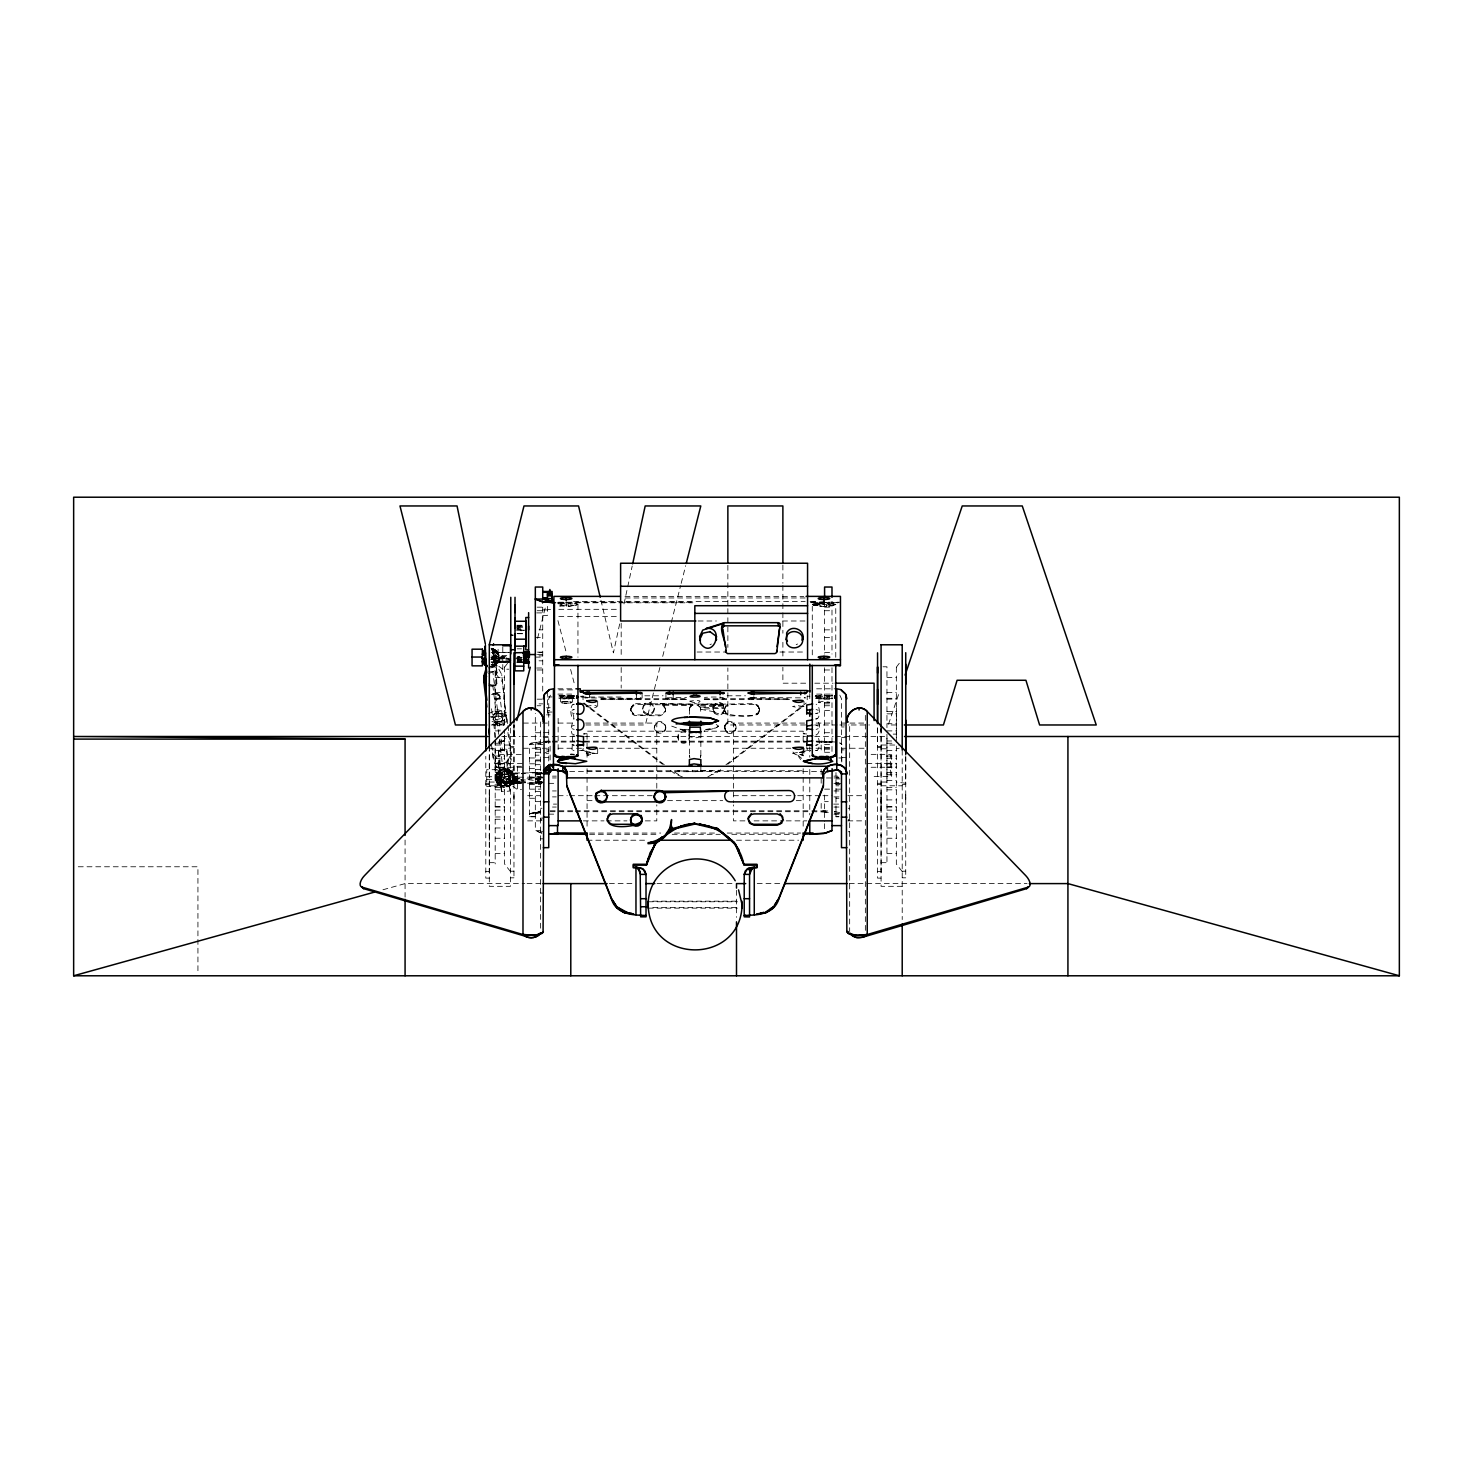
<?xml version="1.0" encoding="UTF-8"?>
<svg xmlns="http://www.w3.org/2000/svg" width="1473" height="1473" viewBox="0 0 1473 1473"><rect width="100%" height="100%" fill="white"/><g stroke="black" fill="none" stroke-linecap="round" stroke-linejoin="round"><path stroke-width="0.75" stroke-dasharray="5 3.75" d="M489.312 746.406L489.312 872.918M498.095 662.5L498.095 659.573M504.576 735.358L504.576 748.781L513.967 747.511M504.595 724.164L504.595 708.255M506.62 784.667L503.656 786.195L504.502 784.999L502.496 784.796L503.287 784.17L507.393 784.759L502.643 785.643C507.467 786.969 503.122 782.476 507.467 785.772A3.59 2.651 0 0 0 508.259 782.881L504.926 781.242L504.926 783.507C499.089 783.378 500.783 763.124 500.01 774.448L496.917 778.057L499.623 776.418L501.593 778.517L496.254 780.69C491.466 767.728 514.574 764.064 514.335 778.039C514.39 784.667 506.694 789.473 500.838 786.416C493.529 780.248 493.271 779.604 509.179 782.55M512.788 782.586L509.179 781.113L497.082 782.347L525.456 782.642M512.788 781.021C515.366 771.189 501.833 780.34 497.082 776.326M512.788 775.829L512.788 773.804M513.967 736.629L513.967 725.047M535.325 778.904L544.071 779.53M535.325 777.228L535.325 774.135M537.663 773.233L541.935 772.994L535.325 772.938L542.046 773.509M560.661 606.066C561.176 599.971 573.439 605.385 577.14 603.764M877.558 728.03L877.558 746.406L881.075 746.406L881.075 728.233M881.075 746.406L881.075 872.918M896.339 737.586L896.376 708.126M497.082 779.696L497.082 776.529M510.781 659.462L498.095 658.873L498.021 652.539L493.565 648.709L491.779 649.243M512.788 779.622L520.577 778.83M513.967 726.207L513.967 736.5M535.325 782.863L542.101 782.642M493.142 648.654L493.565 659.683L491.503 659.609M491.117 664.562C493.971 664.839 491.577 665.244 496.383 663.605L498.095 659.996M495.48 649.924L498.095 652.429L498.095 655.743M507.946 725.692L511.278 753.016L511.241 759.773L507.706 771.41L506.657 749.205L498.261 749.665L499.292 771.981L493.455 760.97L492.737 747.916M490.583 686.271L496.953 685.718L495.885 663.55L501.722 674.56L506.289 719.155L497.377 723.114L492.056 721.457M488.631 673.658L492.847 671.78L497.045 673.106L494.505 648.433M510.137 780.156L510.081 791.038L501.685 791.627L498.132 762.425L502.33 763.75L506.546 761.854L507.706 771.41M506.289 719.155L501.722 674.56M501.796 790.743L500.673 787.079L509.087 786.527L510.1 791.075L506.546 761.854M492.461 714.792L497.8 712.398L506.675 715.178L506.62 721.936L497.727 725.913L492.405 724.237M509.29 779.493L497.082 777.744L501.28 781.666L496.917 782.918L521.239 783.194M513.967 794.702L513.967 800.612M905.729 794.702L905.729 800.612M677.783 770.766L693.083 771.613A5.726 1.381 0.4 0 0 695.109 771.723L697.76 771.557L697.779 770.232M489.312 792.621L489.312 808.069M498.095 654.712L496.254 652.042L498.887 659.26L498.555 654.196M503.821 768.888L502.993 769.348L508.259 769.698L509.732 786.122L508.553 769.385L513.267 778.02L513.617 775.387L511.076 771.079L507.467 769.016L502.385 769.016L496.917 773.159L495.536 778.039L496.254 780.69L497.211 778.591L496.309 776.253L499.181 777.136L497.285 779.107L495.572 778.665L496.309 776.253M881.075 792.621L881.075 808.069M502.385 786.379L497.322 783.415M506.786 655.503L498.095 656.111L497.874 658.357M500.01 774.448C496.051 804.258 529.857 773.141 504.944 768.759M512.788 778.573L512.788 776.013M561.729 604.98L563.717 605.624L560.661 604.611M490.914 666.661C501.262 668.134 489.92 647.291 495.72 650.127M665.557 726.815C667.416 735.285 652.557 735.377 654.399 726.815M720.905 704.168L753.753 703.634L758.227 705.77L759.332 711.441L758.227 713.705L753.753 715.841L730.258 715.841L725.766 713.705L724.661 709.047M513.967 796.801L513.967 798.955M905.729 796.801L905.729 798.955M497.082 785.882L497.101 783.084L512.788 783.157L513.488 780.782L511.076 784.391L512.77 783.047L521.221 782.899L514.721 782.752M489.312 810.702L489.312 795.751M881.075 810.702L881.075 795.751M514.721 781.445L521.221 782.163L509.179 783.139L521.221 783.01L514.721 783.157M886.949 738.194L886.949 782.034L881.075 782.034M489.312 839.26L489.312 840.457M881.075 839.26L881.075 840.457M489.312 834.952L489.312 835.854M881.075 834.952L881.075 835.854M512.77 777.449L521.239 777.155M497.082 774.595L512.788 774.227M560.311 698.644C560.476 693.967 567.97 696.508 570.99 696.49M496.254 775.387L496.917 773.159M501.354 786.398L501.372 780.635M498.077 652.373L499.218 659.609L495.038 665.575L498.924 661.027L499.642 657.492L498.077 652.373L510.781 652.336M500.12 785.809L502.275 785.772C502.33 784.207 496.843 783.654 501.612 784.906L502.385 785.772M700.596 757.048L700.853 755.41L700.338 757.582M508.516 769.679L506.454 769.606L509.032 771.336L507.614 770.471M501.667 791.59L501.299 774.78L498.279 749.665M689.382 710.189C688.756 705.862 693.599 702.179 697.576 704.186L716.743 704.149M497.101 772.92L512.954 773.159L508.48 769.937M501.059 786.103L498.795 784.98L498.297 782.936L500.746 784.152M489.312 868.591L489.312 869.53M881.075 868.591L881.075 869.53M821.4 602.439L812.286 604.372C819.669 607.005 828.397 607.318 835.762 604.372L823.517 602.439M498.463 654.362L497.506 653.183M689.787 708.145C691.26 702.824 701.093 703.965 700.853 710.189M758.503 706.34L759.479 709.286L758.503 713.135M619.673 623.963L613.412 652.907L600.745 599.456M624.018 603.912L632.193 566.055M630.904 710.538L633.998 714.368L636.483 714.939L659.978 714.939L662.684 714.258L665.557 710.538L664.581 713.558L659.978 715.841L634.311 715.418L630.904 711.441L630.904 708.034L633.998 704.186L636.483 703.634L692.66 704.186M665.557 728.325C664.949 732.247 658.376 734.438 655.503 730.59L654.362 729.061M724.661 728.325L725.766 730.59C728.859 734.769 736.5 732.044 735.837 726.815M735.874 729.061C737.623 723.261 729.558 718.732 725.766 723.538L724.661 725.802L725.766 731.492C728.748 735.487 736.04 733.204 735.874 728.159M501.612 770.011L500.065 770.434L501.814 769.182M654.399 726.705L655.503 724.44C658.357 720.905 664.526 722.249 665.557 726.705M724.661 708.936L725.821 706.598L730.258 704.536L753.753 704.536L758.227 706.672L759.332 708.936M537.571 638.361L545.949 605.053M659.904 667.453L645.34 724.974L585.039 724.974M662.703 656.387L680.636 585.591M681.189 583.382L685.682 565.687M714.755 713.282L713.061 709.286L713.742 706.617L717.535 703.799L697.576 704.186L700.522 707.39L700.853 714.571M499.77 776.492L501.777 777.228L504.723 772.165L504.926 774.816L502.624 774.172M514.335 778.039L513.856 779.696C514.832 774.614 510.487 770.489 505.313 768.998M495.02 737.31L493.345 718.051L496.677 716.081L500.838 716.43L502.68 718.824L503.471 725.434M492.847 719.487L496.64 722.378L506.62 721.936L502.183 720.26L502.68 718.824M504.466 740.127L504.539 734.235M507.449 770.379L507.449 772.183L505.442 771.429L509.64 770.084M498.242 693.949L499.918 696.232L502.33 716.044L500.47 718.695L496.309 719.597L492.516 716.707L497.469 709.618L492.847 671.78M509.824 780.966C509.695 776.345 509.382 786.177 505.791 785.109M495.149 660.42L494.357 662.905L493.418 658.302L495.094 658.928M898.512 694.612L888.256 724.974L897.444 724.974M499.421 697.668L499.918 696.232L494.412 693.452M497.174 663.439L497.764 661.8L510.781 661.764M493.805 654.693L494.302 655.246C490.491 652.815 494.265 651.692 490.84 650.956M507.78 761.099L511.278 753.016M630.904 708.936L633.998 705.088L636.483 704.536L692.66 705.088L662.427 705.088L659.978 703.634L692.789 704.149M724.661 726.705L725.766 724.44C728.564 720.868 734.843 722.267 735.837 726.705M759.332 710.538L758.227 712.803C748.302 719.247 733.996 714.884 722.654 713.411M491.908 664.875L495.131 659.738M495.204 662.942L496.419 661.156C496.585 669.865 491.172 661.34 498.095 660.438M504.576 667.195L507.522 663.292M896.339 667.195L899.285 663.292M491.632 666.606C498.795 666.735 490.417 657.584 496.383 654.988L498.095 654.546M500.047 775.774L503.048 771.944C495.867 772.46 508.553 771.889 502.385 770.287A3.59 2.651 0 0 0 501.612 773.178L498.647 774.853L498.297 773.546L502.385 774.043L500.452 776.731M509.805 780.285L511.076 780.653L508.351 782.807L507.007 782.476L507.485 778.794L505.736 782.697L504.374 782.476L503.029 779.18L501.354 780.027M690.892 705.549L692.144 704.573M690.892 706.451L692.144 705.475M631.733 706.34L630.757 710.17L631.733 713.135M632.248 705.585L633.5 704.591M632.248 706.488L633.5 705.493M725.489 724.108L724.532 727.957L725.489 730.921M726.005 723.353L727.257 722.378M726.005 724.256L727.257 723.28M757.987 712.987L756.735 713.982M757.987 713.889L756.735 714.884M505.626 770.692L504.079 770.968L507.228 770.416M550.46 695.146L548.729 698.736L548.729 765.187M830.385 696.269L827.587 697.742L816.373 697.852M497.082 777.836L500.949 774.89M493.694 717.738L494.56 716.983L488.889 716.375L493.345 718.051M504.705 739.888L503.379 741.14M493.676 662.224L496.254 659.352L496.843 661.395L496.383 654.988L493.823 655.264M830.385 695.348L832.687 695.716M819.375 698.754L826.85 698.883M819.467 697.944L820.535 697.742L815.434 696.306L829.207 696.582L829.759 702.271L818.97 702.713L818.933 696.545M822.91 697.926L825.414 697.926L823.849 698.92M509.64 785.993L512.77 783.084L497.451 782.955L512.788 782.973M569.664 771.557L695.109 771.705L700.853 770.692L700.853 764.837M500.802 721.475L502.183 720.26M504.245 740.367L501.575 741.913M502.753 773.767L499.623 776.418M558.893 695.44L571.174 695.532L569.793 696.232C583.382 709.415 542.487 699.878 570.99 701.756M572.04 710.262L574.194 709.507M813.078 604.961L830.588 604.372L828.783 604.887M573.641 697.907L571.377 697.41L575.041 696.361M586.217 750.807L586.788 753.863L597.688 753.439L588.39 752.685L582.94 750.199L583.492 745.835M818.196 712.858L815.453 713.669M818.196 744.491L815.453 745.301M642.118 693.102L642.118 698.386L640.037 699.141L600.671 699.344M496.898 650.937L495.591 651.582M493.565 666.275L491.282 666.33M509.879 784.63L512.162 782.586L509.916 783.931M499.329 697.797L496.088 699.638L491.927 699.307M495.186 664.01L491.025 666.385M493.989 665.483L495.775 664.194L494.339 664.71C495.591 662.408 491.117 662.868 495.315 662.187C491.411 663.863 499.108 656.332 494.081 658.928M727.809 704.186L725.821 705.696L724.661 709.949M718.879 770.176L707.721 776.971M725.95 764.745L807.204 702.253L807.204 695.79M720.647 769.735L715.344 773.804L711.441 774.724M727.717 764.284L803.669 705.862M529.507 813.943L535.546 811.715L540.554 811.218L529.507 813.943L540.738 812.194M535.325 813.943L543.261 811.991M521.479 766.291L517.483 766.291L512.788 769.808L512.788 786.232L517.483 789.602L521.479 789.602M818.196 728.675L816.097 729.43M565.706 602.439L577.95 604.372L568.817 606.305L558.893 605.919M586.217 706.524C600.1 702.75 600.726 710.207 586.217 706.524L586.217 703.891M572.04 726.079L574.286 725.305M572.684 736.169L572.04 749.775L574.194 750.53M586.217 753.439L588.39 752.685M700.853 736.813L696.232 737.752L689.382 736.813M716.191 724.421L718.511 726.134L716.191 727.846L703.928 731.179L803.172 731.179L803.172 744.638M804 706.524L797.169 707.463L792.548 706.524L797.169 705.567L804 706.524L804 701.24M818.288 702.271L822.91 701.314L829.759 702.271M792.548 753.439C814.698 748.689 794.997 760.878 792.548 750.807M669.976 699.307L665.943 698.386L669.976 697.466M525.806 630.057L519.251 631.033L521.221 630.462L515.016 626.798M502.256 775.553L500.231 777.008L498.297 782.826L496.272 780.966M825.856 698.92L827.587 697.742M576.569 605.311L574.875 605.642M718.511 726.134L715.749 727.993L704.168 729.669L709.71 729.227L704.904 731.179M720.997 714.497C725.913 712.637 725.305 704.941 720.187 703.799M825.303 696.048L829.98 695.753L826.85 695.09M499.642 657.492L498.592 661.34L493.952 661.377M515.642 658.762L519.38 656.627L515.016 656.627M495.204 716.651L498.39 715.97M502.201 717.461L506.675 715.178L507.688 723.593M500.304 721.66L495.167 722.009M502.716 741.471L498.279 742.061M491.559 694.519L493.934 693.488L499.918 696.232M492.461 694.059L497.598 693.709M494.873 713.853L496.014 713.411M548.729 750.954L543.39 753.66L548.729 753.66M571.69 695.274L574.746 695.698M801.92 752.703L807.296 750.199L810.794 750.678M710.004 644.677L711.385 644.014M796.175 644.677L797.574 644.014M494.928 665.299L493.455 666.127L496.383 664.47M497.082 779.99L509.179 781.427L512.788 779.972M488.576 683.969L492.774 685.276L496.99 683.398M488.557 713.595L497.469 709.618L506.325 712.398M498.187 752.132L502.403 750.236L506.602 751.561M500.028 774.945L502.33 774.098M492.976 665.962L495.075 665.373M494.376 714.055L498.537 713.153L501.501 714.405M803.172 751.138L799.544 752.5L803.172 751.433M574.212 754.894L570.53 754.71L573.052 754.655M587.064 754.692L588.39 754.194M512.788 780.156L523.872 780.616L519.122 778.904L512.788 781.206L521.239 781.206M491.761 648.433L493.676 648.838M518.183 625.915L520.411 625.252M382.98 889.747L405.075 883.597L524.756 883.597M828.268 605.016L826.997 605.182M561.452 696.49L562.447 696.269M570.972 697.484L569.977 697.705M561.452 701.756L562.447 701.553M570.972 702.768L569.977 702.989M573.015 704.481L574.01 704.26M573.015 709.747L574.01 709.544M582.535 750.273L581.522 750.494M817.22 713.374L816.226 713.576M817.22 718.64L816.226 718.861M817.22 744.988L816.226 745.209M817.22 750.273L815.453 750.567M819.264 603.875L812.286 604.372L812.286 656.332M819.761 603.746L821.013 603.58M641.178 698.883L640.184 699.104M722.82 699.031L724.293 698.386L722.82 697.742M812.286 604.372L819.559 605.348L813.446 605.237M835.762 657.289L835.762 604.372L832.392 603.654L838.524 602.66M539.505 780.69L535.325 781.611L535.325 783.139L541.917 783.176L536.246 783.139M665.593 729.061C667.251 723.335 659.444 718.64 655.503 723.538L654.399 727.717M522.252 659.444L517.17 660.585L521.552 660.42M498.795 784.98L500.82 784.557M816.594 697.907L815.563 698.128L817.957 698.202L815.287 697.631M815.342 695.716L831.159 695.422M816.097 734.696C820.608 734.438 820.608 720.315 816.097 720.039M896.339 748.781L899.285 748.155M568.817 698.92L574.949 697.631L571.947 696.987M500.838 716.43L506.675 715.178M821.29 695.072L819.062 695.532L820.535 696.232M557.972 603.028L563.607 602.439M557.936 603.635L560.624 604.169M571.377 697.41L562.631 697.742L559.85 696.269M574.875 698.257L563.478 698.902M574.194 704.223C569.314 703.597 570.143 719.837 574.286 718.898M574.286 735.856L572.721 736.15M574.286 741.122L572.721 741.435M582.94 750.199L579.441 750.678M832.687 698.257L827.09 698.865M816.042 750.53C820.866 751.212 819.964 735.137 816.097 735.856M571.377 696.563L574.709 696.287M667.214 697.815L686.602 697.429M832.687 605.642L835.762 604.372L828.507 606.158M496.824 713.263L500.01 713.521M540.738 742.558L535.325 744.288L543.261 742.337M505.791 771.557L507.725 771.263M819.356 697.944L820.443 697.742M541.917 773.767L535.325 774.448M583.492 741.895L587.064 741.342M517.17 662.003L521.552 661.377M502.275 785.772L500.231 785.993M815.729 695.808L816.484 695.477M510.965 778.83L497.082 781.15M563.625 603.525L560.569 603.083L566.203 603.414M569.038 606.268L577.121 604.98M826.721 602.457L813.096 603.764M504.926 769.053L506.252 768.869M497.082 778.83L519.122 778.904M563.717 605.237L571.763 604.611L568.909 603.525M512.788 776.639L521.479 776.05M824.493 601.794L809.782 602.788L820.093 602.291M563.22 696.177L569.204 696.177M569.204 697.797L563.22 697.779M563.22 701.461L569.204 701.461M569.204 703.063L563.22 703.063M509.179 781.113L512.788 780.708M514.721 782.586L521.221 781.868L497.082 782.347M510.781 660.125L505.883 657.75L496.751 658.689M490.601 659.315L502.275 658.136M704.425 699.344C729.393 701.332 729.393 695.44 704.425 697.429M815.121 601.352L809.782 601.536L815.453 601.352M492.313 649.133L493.842 649.041L492 649.114M586.806 697.539L584.781 697.871L642.118 698.386M587.304 697.502L589.513 697.429L589.513 694.777M751.138 697.539L748.1 698.386L751.138 699.233M751.635 697.502L805.492 697.889L804.516 697.668M815.453 718.953C821.345 720.168 819.89 703.634 816.097 704.241M838.192 602.365L826.85 602.475M490.196 666.256L494.412 665.98L496.898 685.847M488.392 667.932L496.806 667.361M488.649 671.891L497.064 671.32M492.498 685.184L496.714 684.89M488.557 685.737L496.99 685.166M500.783 742.061L498.905 742.116M498.205 750.346L506.62 749.794M498.463 750.622L506.896 750.07L510.137 780.064M498.113 764.192L506.546 763.64M498.371 768.169L506.786 767.599M500.783 769.55L509.198 768.98M826.5 606.287L826.5 605.237L826.629 606.305L823.978 606.305M723.206 705.898L700.411 707.114L724.237 708.016L700.853 709.286L713.687 711.717M535.325 774.816L542.119 774.485M753.845 697.429L748.247 698.607L789.565 699.344M715.583 704.665L721.457 704.444M521.552 662.39L517.17 662.555L523.744 662.647L517.17 662.15L521.552 662.187M510.781 660.806L497.984 661.23L509.198 661.193M715.381 704.738L698.092 704.573M546.409 741.269L550.129 741.158L550.129 765.26M544.789 742.208L550.129 742.042L545.139 742.171M502.514 774.246L497.082 774.411L504.116 774.43L497.358 776.326L521.239 776.418M512.788 774.006L524.425 773.656M543.169 741.342L550.129 741.158M542.101 773.233L535.325 773.399L544.071 773.325M700.467 771.042L712.453 770.766M535.325 772.938L542.119 772.902M818.436 604.372L819.264 604.887M497.211 773.049L541.88 772.865M829.612 604.372L828.783 603.875M686.602 699.344L667.214 698.957M541.825 773.564L535.325 773.583M515.016 626.982L523.744 626.706M517.06 657.253L521.166 657.234M508.59 662.574L491.135 662.592L510.781 662.647M521.552 662.555L517.17 662.555L521.166 662.574M527.444 783.157L541.88 783.194M624.975 596.381L803.779 596.381M625.178 597.964L805.308 597.964M573.568 601.536L805.197 601.536M558.488 602.218L622.674 602.218M624.975 602.218L691.445 602.218M810.666 602.218L840.457 602.218M557.512 602.788L692.826 602.788M568.707 606.305L568.67 605.256M537.166 607.171L542.727 607.171M824.585 607.171L831.987 607.171M547.422 609.417L550.552 609.417M558.801 609.325L618.955 609.325M542.727 609.896L547.422 609.896M537.166 610.724L542.727 610.724M824.585 610.724L831.987 610.724M536.688 612.897L542.727 612.897M542.727 615.438L547.422 615.438L547.422 605.108M558.801 616.451L618.955 616.451M698.128 620.998L716.375 620.998M782.494 620.998L805.308 620.998M516.802 625.252L523.412 625.307M517.76 627.13L523.799 627.13M520.65 628.271L516.894 628.271L520.65 630.021M515.016 630.021L523.799 630.094M539.026 629.855L542.727 629.855M824.585 629.855L831.987 629.855M535.325 637.606L542.727 637.606M824.585 637.606L831.987 637.606M517.189 648.82L521.552 648.82M537.442 652.134L542.727 652.134M697.134 652.023L724.753 652.023M779.972 652.023L805.271 652.023M491.135 652.429L510.781 652.429M539.026 652.521L542.727 652.521M824.585 652.521L831.987 652.521M537.442 654.546L542.727 654.546M539.026 655.872L542.727 655.872M497.874 656.627C500.562 657.639 493.658 647.236 498.574 657.492C500.397 654.012 494.965 650.477 496.843 655.908L498.095 656.627M492.148 656.627L508.664 656.627M535.325 657.105L542.727 657.105M490.951 657.75L505.883 657.75M517.06 657.75L521.166 657.75M491.338 658.357L504.429 658.357L510.781 660.659M517.189 658.357L521.552 658.357M539.026 660.825L542.727 660.825M491.172 661.8L509.05 661.8M491.264 666.79L495.186 666.79L495.186 737.513M883.027 666.79L886.949 666.79L886.949 727.607M536.688 668.024L542.727 667.987M498.095 649.28L498.095 665.704L502.79 669.202L508.774 669.202M537.166 669.976L542.727 669.976M824.585 669.976L831.987 669.976M495.186 677.433L504.576 677.433M886.949 677.433L896.339 677.433M805.676 683.196L782.881 683.196L782.881 667.287M814.79 683.196L833.037 683.196M557.917 688.812L573.623 688.812M816.613 688.812L836.793 688.812M558.801 689.898L574.396 689.898M495.186 692.568L504.576 692.568M886.949 692.568L896.339 692.568M557.917 694.096L573.623 694.096M816.613 694.096L832.319 694.096M644.787 695.79L663.089 695.79M727.146 695.79L745.448 695.79M580.344 696.25L583.032 696.25M807.204 696.25L809.874 696.25M547.422 696.932L552.117 696.932M558.801 697.024L578.852 697.024M581.08 697.024L621.183 697.024M495.186 698.312L504.576 698.312M886.949 698.312L896.339 698.312M601.334 698.736L685.958 698.736M704.26 698.736L788.902 698.736M495.186 699.123L504.576 699.123M886.949 699.123L896.339 699.123M537.166 699.178L542.727 699.178M824.585 699.178L831.987 699.178M601.334 699.638L685.958 699.638M704.26 699.638L788.902 699.638M539.026 703.855L542.727 703.855M824.585 703.855L831.987 703.855M537.166 705.751L540.867 705.751M824.585 705.751L831.987 705.751M546.483 707.721L550.239 707.721M824.585 710.428L831.987 710.428M547.422 710.52L549.779 710.52M495.186 711.441L504.576 711.441M886.949 711.441L896.339 711.441M547.422 712.048L552.117 712.048M495.186 713.834L504.576 713.834M886.949 713.834L896.339 713.834M546.483 714.847L550.239 714.847M523.375 723.077L540.278 723.077M542.395 723.077L548.729 723.077M558.138 723.077L574.194 723.077M585.665 723.077L656.792 723.077L656.792 789.105M804.571 723.077L733.444 723.077L733.444 802.711M816.042 723.077L832.098 723.077M841.488 723.077L847.84 723.077M849.958 723.077L866.861 723.077M495.186 723.722L504.576 723.722M886.949 723.722L896.339 723.722M491.172 724.974L504.576 724.974M805.547 724.974L727.865 724.974L727.865 667.932M814.679 724.974L837.529 724.974M839.813 724.974L848.945 724.974M851.228 724.974L869.512 724.974M841.488 726.944L844.176 726.944M495.186 730.903L504.576 730.903M886.949 730.903L896.339 730.903M535.325 732.725L542.727 732.725M543.39 732.652L548.729 732.652M824.585 732.725L831.987 732.725M893.209 734.125L896.339 734.125M501.741 736.5L520.153 736.5M522.455 736.5L540.867 736.5M543.169 736.5L550.073 736.5M552.375 736.5L575.391 736.5M584.597 736.5L805.547 736.5M814.753 736.5L833.166 736.5M835.467 736.5L842.372 736.5M844.673 736.5L888.403 736.5M543.39 737.402L548.729 737.402M841.488 737.402L846.846 737.402M504.576 740.974L495.186 741.103L495.186 863.914M552.412 741.158L575.391 741.158M584.578 741.158L805.105 741.158M816.594 741.158L830.754 741.563M886.949 740.974L891.644 740.974M552.412 742.042L575.391 742.042M584.578 742.042L805.105 742.042M816.594 742.042L830.993 742.631M495.186 743.239L504.576 743.239M886.949 743.239L892.583 743.239M542.727 744.436L529.507 744.288L529.507 816.742L535.325 816.742M824.585 744.436L831.987 744.436M495.646 745.025L510.45 745.025M881.075 745.025L900.095 745.025M510.45 746.406L513.967 746.406M535.325 747.511L542.727 747.511M824.585 747.511L831.987 747.511M877.558 747.511L881.075 747.511M523.375 748.247L540.278 748.247M542.395 748.247L548.729 748.247M558.138 748.247L574.194 748.247M576.477 748.247L583.363 748.247M599.419 748.247L656.792 748.247M733.444 748.247L790.798 748.247M806.873 748.247L813.74 748.247M816.042 748.247L832.098 748.247M841.488 748.247L866.861 748.247M489.312 748.781L495.186 748.781M881.075 748.781L886.949 748.781M535.325 749.186L540.867 749.186M824.585 749.186L831.987 749.186M546.06 749.886L548.729 749.886M841.488 749.886L844.176 749.886M495.186 750.365L504.576 750.365M886.949 750.365L896.339 750.365M535.325 752.28L542.727 752.28M824.585 752.28L831.987 752.28M871.132 754.36L890.355 754.36L890.355 776.418L871.132 776.418M521.239 754.526L499.881 754.526L499.881 776.437M535.325 755.189L539.026 755.189M495.186 756.036L504.576 756.036M886.949 756.036L896.339 756.036M543.39 757.38L548.729 757.38M841.488 757.38L846.846 757.38M529.507 757.969L535.325 757.969M838.892 757.969L841.801 757.969M495.186 758.282L504.576 758.282M886.949 758.282L896.339 758.282M535.325 759.958L542.727 759.958M535.325 760.86L540.867 760.86M495.186 763.272L504.576 763.272M886.949 763.272L896.339 763.272M499.881 763.548L523.375 763.548M866.861 763.548L890.355 763.548M495.186 763.824L504.576 763.824M529.507 763.806L535.325 763.806M886.949 763.824L896.339 763.824M535.325 764.671L544.071 764.671M495.186 766.991L504.576 766.991M886.949 766.991L896.339 766.991M499.881 767.267L523.375 767.267M871.132 767.267L890.355 767.267M495.186 767.543L504.576 767.543M886.949 767.543L896.339 767.543M529.507 768.519L535.325 768.519M535.325 769.366L544.071 769.366M587.064 770.766L803.172 770.766M697.76 771.557L825.119 771.557M529.507 772.423L535.325 772.423M495.186 772.533L504.576 772.533M886.949 772.533L896.339 772.533M512.788 773.509L525.456 773.509M495.186 774.798L504.576 774.798M886.949 774.798L896.339 774.798M552.485 776.142L556.26 776.142M833.976 776.142L837.732 776.142M486.753 776.731L497.082 776.731M529.507 777.173L544.071 777.155L497.082 777.228M835.983 777.173L838.892 777.173M529.507 777.91L542.727 777.965M552.485 777.947L556.26 777.947M826.427 777.965L831.987 777.965M833.976 777.947L841.801 777.891M526.984 778.83L544.071 778.904M835.983 778.886L839.868 778.886M486.753 779.346L497.082 779.346M525.456 780.009L512.788 779.42L517.778 778.536L512.788 778.002L511.37 776.234L511.573 773.233L512.954 778.02L520.503 778.352M495.186 780.451L504.576 780.451M886.949 780.451L896.339 780.451M512.567 781.832L497.303 781.85L512.788 781.924L509.179 781.427M512.788 781.427L525.456 781.427M489.312 782.034L495.186 782.034L495.167 740.864M535.325 782.568L542.727 782.568M512.788 782.771L525.456 782.752M529.507 782.66L544.071 782.734M835.983 782.66L838.892 782.66M485.795 783.286L489.312 783.286M513.967 783.286L504.576 782.034M548.729 783.341L556.26 783.341M833.976 783.341L841.488 783.341M877.558 783.286L881.075 783.286M905.729 783.286L896.339 782.034M529.507 783.673L535.325 783.673M835.983 783.654L841.801 783.654M485.795 784.409L489.312 784.409M510.45 784.409L513.967 784.409L513.967 724.826M529.507 784.391L540.867 784.483M835.983 784.391L839.868 784.391M877.558 784.409L881.075 784.409M902.212 784.409L905.729 784.409L905.729 757.306M489.312 785.79L510.45 785.79M835.983 785.809L838.892 785.809M881.075 785.79L902.212 785.79M535.325 786.692L544.071 786.692M495.186 787.447L504.576 787.447M886.949 787.447L896.339 787.447M529.507 789.16L540.867 789.141M824.585 789.141L831.987 789.141M835.983 789.141L841.801 789.141M495.186 789.841L504.576 789.841M886.949 789.841L896.339 789.841M552.485 790.946L556.26 790.946M833.976 790.946L839.61 790.946M535.325 791.406L544.071 791.406M527.592 795.696L540.278 795.696M558.138 795.696L567.308 795.696M569.609 795.696L592.551 795.696M594.834 795.696L652.189 795.696M733.444 795.696L795.402 795.696M797.685 795.696L820.627 795.696M822.928 795.696L832.098 795.696M847.84 795.696L864.743 795.696M552.485 796.893L556.26 796.893M833.976 796.893L839.61 796.893M529.507 798.274L535.325 798.274M835.983 798.274L838.892 798.274M495.186 799.913L504.576 799.913M886.949 799.913L896.339 799.913M587.064 800.649L593.969 800.649M667.527 800.649L722.709 800.649M796.267 800.649L803.172 800.649M535.325 801.643L540.867 801.643M824.585 801.643L828.286 801.643M553.443 804.111L556.573 804.111M833.663 804.111L841.488 804.111M495.186 806.467L504.576 806.467M886.949 806.467L896.339 806.467M495.186 807.075L504.576 807.075M552.485 807.038L556.26 807.038M833.976 807.038L839.61 807.038M886.949 807.075L896.339 807.075M540.554 808.272L541.972 808.272M848.264 808.272L849.663 808.272M495.186 810.132L504.576 810.132M886.949 810.132L896.339 810.132M550.129 810.794L573.089 810.794M575.391 810.794L809.69 810.794M811.991 810.794L828.618 811.034L821.179 810.794M550.129 811.697L573.089 811.697M575.391 811.697L809.69 811.697M811.991 811.697L828.047 811.991L821.179 811.697L821.179 802.104M535.325 812.488L542.727 812.488M824.585 812.488L828.286 812.488M834.565 812.986L841.801 813.943M548.729 814.146L556.26 814.146M833.976 814.238L839.61 814.238M529.507 816.686L535.325 816.686M835.983 816.686L838.892 816.686M495.186 816.981L504.576 816.981M838.892 816.742L835.983 816.742L835.983 772.589M886.949 816.981L896.339 816.981M540.554 818.141L543.39 818.141M495.186 819.246L504.576 819.246M886.949 819.246L896.339 819.246M540.554 819.853L541.972 819.853M848.264 819.853L849.663 819.853M540.554 820.166L541.972 820.166M848.264 820.166L849.663 820.166M527.592 820.866L540.278 820.866M583.363 820.866L604.022 820.866M606.305 820.866L626.964 820.866M645.321 820.866L656.792 820.866L656.792 804.847M744.915 820.866L733.444 820.866L733.444 804.847M754.102 820.866L783.931 820.866M786.214 820.866L806.873 820.866M847.84 820.866L864.743 820.866M495.186 827.973L504.576 827.973M886.949 827.973L896.339 827.973M540.867 830.569L535.325 830.569L535.325 713.3M540.554 831.729L543.39 831.729M848.264 831.729L849.663 831.729M589.623 833.055L660.714 833.055M674.487 833.055L715.768 833.055M727.22 833.055L800.612 833.055M589.623 834.307L658.431 834.307M672.185 834.307L720.352 834.307M731.823 834.307L800.612 834.307M495.186 838.247L504.576 838.247M886.949 838.247L896.339 838.247M540.554 838.837L543.39 838.837M587.064 840.218L644.548 840.218M736.5 840.218L798.569 840.218M495.186 853.383L504.576 853.383M886.949 853.383L896.339 853.383M489.312 862.681L495.186 862.681M881.075 862.681L886.949 862.681M78.253 866.768L197.934 866.768L197.934 937.178M510.45 871.261L513.967 871.169M902.212 871.261L905.729 871.169M485.795 871.537L489.312 871.537M877.558 871.537L881.075 871.537M510.45 877.816L513.967 877.816M902.212 877.816L905.729 877.816M489.312 878.111L485.795 878.111L485.795 756.33M881.075 878.111L877.558 878.111L877.558 727.349M527.058 883.597L540.867 883.597M609.38 883.597L634.347 883.597M657.05 883.597L731.952 883.597M757.214 883.597L780.23 883.597M849.277 883.597L1027.068 883.597M902.212 886.323L881.075 886.323L881.075 725.766M540.554 893.061L543.39 893.061M652.834 901.163L737.384 901.163M648.267 901.771L737.494 901.771M652.834 907.552L737.384 907.552M648.267 908.141L737.384 908.141M517.115 633.482L523.412 633.5M491.135 657.234L508.59 657.253M510.781 658.357L504.189 658.265M517.06 659.481L521.166 659.481M517.06 661.34L521.166 661.34M517.133 625.362L523.486 625.381M517.06 662.39L521.166 662.408M517.631 633.703L523.762 633.74M517.115 629.818L523.412 629.855M537.627 782.568L544.071 782.605M517.465 626.743L523.32 626.798M541.972 781.5L527.426 779.512M723.059 705.714L699.344 705.549M517.17 662.15L521.239 662.242M491.043 648.267L494.56 649.519M491.687 655.964C502.735 659.26 490.712 646.444 494.044 658.634M821.179 742.042L831.637 742.705M517.17 660.825L521.239 661.009M542.119 777.155L535.325 776.602M542.156 781.445L535.325 781.003M803.172 741.711L806.725 741.895L803.172 741.342M535.325 779.088L542.138 779.438M499.2 716.007L500.341 716.301M570.751 753.937L574.36 754.323M563.183 698.883L558.893 698.533M671.725 726.134L680.268 729.19L689.548 729.927M751.635 699.27L753.845 699.344L753.845 694.777M573.531 695.44L559.869 695.366M574.194 713.613L572.04 712.858M574.194 729.43L572.04 728.675M574.194 734.714L572.04 733.959C568.67 724.256 576.551 721.107 572.684 713.3M821.161 698.902L815.195 698.22M684.116 729.503L689.438 729.964M559.961 602.733L568.799 603.525M834.841 741.987L821.179 741.158L821.179 752.593M834.841 811.623L839.923 812.673L834.27 811.513M507.356 771.263C504.539 770.25 503.011 770.655 506.583 771.889M827.016 603.58L828.268 603.746M821.032 605.182L819.78 605.016M640.184 697.668L641.178 697.889M562.465 697.705L561.452 697.484M562.465 702.989L561.452 702.768M808.714 750.494L807.72 750.273M574.01 745.209L573.015 745.007M574.01 750.494L573.015 750.273M821.4 695.053L822.302 695.053M821.161 606.287L819.577 606.158M498.5 773.215L504.613 774.19M572.279 698.202L569.793 697.742L572.095 698.239M496.051 650.348C486.293 648.728 503.895 656.166 491.632 648.378M815.14 696.379L818.288 696.987M574.875 603.12L576.624 603.488M569.793 701.516L571.947 702.271M574.194 745.246L572.04 744.491M816.097 709.507L818.196 710.262M816.097 725.324L818.196 726.079M816.097 741.14L818.196 741.895M541.917 833.129L535.325 830.569L541.825 833.221M834.639 813.022L835.983 813.943M517.17 658.873L521.552 659.922M496.456 693.433L499.089 694.612M517.281 656.663L521.589 657.787M505.755 774.43L510.763 775.774M587.064 751.433L590.673 752.5L587.064 751.138L587.064 758.319M493.068 649.077L491.338 648.543M497.082 778.26L500.231 779.051L498.297 773.141L500.912 774.246M819.54 604.98C817.441 602.954 828.047 602.66 829.612 604.593M508.388 770.232L512.641 772.791M801.846 754.194L803.172 754.692M495.37 651.655L492.792 651.968L493.326 654.086M685.332 731.179L680.526 729.227L686.308 731.179L587.064 731.179L587.064 749.113M678.795 774.724L671.357 770.176M682.515 776.971L674.892 773.804L669.589 769.735M511.076 771.079L507.467 769.016M493.694 650.403C491.927 648.525 498.739 652.429 493.565 649.17L493.713 651.471M756.717 704.573L757.987 705.585M756.717 705.475L757.987 706.488M698.092 705.475L699.344 706.451M727.257 731.75L726.005 730.774M727.257 732.652L726.005 731.676M633.482 713.963L632.23 712.987M633.482 714.865L632.23 713.889M841.801 744.288L839.831 742.963L841.801 744.288L841.801 762.959M568.909 698.902L563.257 698.165L564.159 698.92M562.631 697.742L564.362 698.92M807.296 750.199L806.725 747.124M500.507 713.632L502.33 716.044M494.523 721.77L497.727 725.913L499.071 737.034M662.427 704.186L664.415 705.696L665.557 709.949M662.427 705.088L665.557 708.936M664.286 764.745L583.032 702.253L583.032 695.79M583.032 703.155L662.519 764.284M561.397 695.238L562.281 695.937L561.047 696.563M508.295 774.982L508.977 775.792L508.461 774.54M727.552 714.258L724.642 711.293M801.625 758.356L797.003 754.379L800.704 759.589M497.34 651.618L498.003 653.717M503.656 736.445L505.092 738.636M839.776 695.146L841.488 698.736L841.488 765.187M495.83 673.861L501.685 681.318M493.51 754.213L499.347 761.67M902.212 871.537L896.339 864.025L896.339 666.901M510.45 871.537L504.576 864.025L504.576 729.743M758.503 707.243L759.479 709.286M725.489 730.019L724.532 727.054M491.632 649.501L493.768 654.012M506.712 749.186L506.896 750.07M497.469 709.618L498.537 713.153M496.64 722.378L497.727 725.913M557.936 620.593L566.589 653.902M570.622 669.46L574.654 685M689.898 757.582L689.382 755.41L689.64 757.048M507.909 732.449L511.241 759.773M495.885 663.55L497.045 673.106M497.8 712.398L499.973 730.203M501.059 739.115L502.403 750.236M492.774 685.276L497.377 723.114M499.347 739.262L502.33 763.75M498.132 762.425L499.292 771.981M491.54 708.771L492.516 716.707M491.411 744.141L493.455 760.97M566.258 606.305L566.203 601.444M493.252 649.041L494.412 665.98L493.345 651.582M665.557 709.047L665.593 711.293M881.075 732.081L881.038 728.84L881.075 734.309M905.729 755.723L905.729 877.982M902.212 750.162L902.212 919.575M891.644 754.379L891.644 776.437M886.949 734.125L886.949 863.914M865.351 715.362L865.351 931.58M849.663 726.484L849.663 931.58M831.987 601.334L831.987 654.067M831.987 667.692L831.987 754.894M824.585 601.334L824.585 654.067M824.585 667.692L824.585 754.894M824.585 795.052L824.585 821.529M824.585 823.702L824.585 830.569M824.015 599.511L824.015 605.348M821.179 769.458L821.179 784.686M809.782 693.58L809.782 701.406M809.782 746.811L809.782 757.14M809.782 769.514L809.782 814.9M804 748.174L804 753.439M803.172 746.866L803.172 755.833M803.172 768.667L803.172 827.034M782.881 565.024L782.881 583.216M782.881 585.481L782.881 601.389M782.881 603.672L782.881 610.485M782.881 612.75L782.881 633.206M782.881 642.302L782.881 658.21M736.5 890.355L736.5 917.329M727.865 565.264L727.865 606.342M727.865 608.625L727.865 615.456M727.865 617.739L727.865 624.589M727.865 626.872L727.865 647.402M720.039 696.711L720.039 699.344M713.061 708.034L713.061 709.286M700.853 732.854L700.853 756.312M692.457 770.232L692.457 771.557M689.382 709.286L689.382 714.571M689.382 731.529L689.382 756.312M677.93 736.371L677.93 737.623M673.216 694.078L673.216 699.344M665.943 693.102L665.943 698.386M654.251 708.034L654.251 709.286M642.78 708.034L642.78 709.286M636.391 694.078L636.391 699.344M621.183 623.171L621.183 656.737M621.183 667.527L621.183 688.075M597.688 701.24L597.688 706.524M597.688 748.174L597.688 753.439M587.064 768.667L587.064 827.034M577.95 604.372L577.95 657.289M560.476 696.987L560.476 702.271M558.138 718.345L558.138 752.998M547.422 690.929L547.422 714.055M542.727 598.627L542.727 691.518M540.554 721.936L540.554 929.316M517.483 766.291L517.483 789.602M513.967 722.138L513.967 877.982M510.45 728.104L510.45 886.323L489.312 886.323L489.312 750.162M504.576 666.901L504.576 727.607M502.79 647.015L502.79 669.202M405.075 840.015L405.075 897.094M197.934 939.443L197.934 971.241M688.812 735.174A5.726 5.653 0 0 1 684.061 743.257A5.726 5.653 0 0 1 678.188 735.911A5.726 5.653 0 0 1 687.283 733.259M688.812 733.922A5.726 5.653 0 0 1 684.061 742.005A5.726 5.653 0 0 1 678.188 734.659A5.726 5.653 0 0 1 687.283 732.007M513.654 779.475L510.137 783.157L511.297 781.5L511.573 782.513C511.849 777.284 513.856 779.696 513.654 779.475M501.759 780.819L504.374 778.352L502.385 778.075L501.759 780.819M496.383 662.077L493.842 664.967L496.383 662.077M502.054 769.256L504.539 769.311L502.054 769.256M531.072 743.092L529.507 744.288L540.554 741.563L531.072 743.092M689.935 701.148C697.852 705.53 708.034 698.589 689.935 701.148M590.673 754.379L587.064 755.649L590.673 754.379M493.308 666.33L492.019 666.385L493.308 666.33M587.064 733.646L583.492 733.959L587.064 733.72M799.673 754.379L803.172 755.649L799.544 754.379M497.082 769.679L486.753 769.679L486.753 786.49L497.082 786.49L497.082 769.606M509.198 661.451L497.966 661.322L509.198 661.487M806.725 733.959L803.172 733.72L806.725 733.959M509.124 771.834L511.573 773.546L509.124 771.834M643.811 711.256A5.726 5.653 0 0 0 653.699 710.446A5.726 5.653 0 0 0 648.046 702.4A5.726 5.653 0 0 0 643.811 711.256M643.811 712.509A5.726 5.653 0 0 0 653.699 711.698A5.726 5.653 0 0 0 648.046 703.652A5.726 5.653 0 0 0 643.811 712.509M714.258 711.477A5.726 5.653 0 0 0 724.09 710.189A5.726 5.653 0 0 0 718.032 702.437A5.726 5.653 0 0 0 714.258 711.477M714.055 712.472A5.726 5.653 0 0 0 723.961 711.735A5.726 5.653 0 0 0 718.364 703.652A5.726 5.653 0 0 0 714.055 712.472"/><path stroke-width="1.5" d="M485.795 746.406L485.795 689.272M485.795 666.68L485.795 704.499M523.744 660.456L523.744 656.074M523.744 655.411L523.744 654.049M877.558 723.427L877.558 689.272M877.558 666.68L877.558 704.499M905.729 722.746L905.729 736.113M482.426 662.574L482.408 660.843M523.744 653.736L527.5 653.589M523.228 653.294L529.378 653.294L523.744 652.318M905.729 720.113L905.729 735.064M486.882 706.985L483.899 682.496L483.936 675.757L486.882 666.054M485.409 656.056L483.512 654.564L485.335 653.57L485.409 645.156M523.744 662.5L529.378 662.224M481.818 658.155C484.378 657.566 485.501 664.875 482.408 661.303M482.408 654.601C487.14 647.77 484.23 658.136 482.408 653.736M493.271 645.395L493.437 644.456M640.221 915.212C628.934 914.88 616.009 912.229 611.774 900.021L566.866 786.49L566.461 774.227L562.833 771.557A30.086 5.063 0 0 0 553.443 769.974L550.515 770.471L548.729 773.914L543.39 773.914C543.795 758.926 571.414 762.627 566.866 777.873L823.37 777.873C818.73 762.609 846.478 758.982 846.846 773.914L841.488 773.914L840.42 771.079L837.493 769.863L826.463 771.742L823.775 774.227L823.37 786.49L778.462 900.021C774.227 912.21 761.302 914.917 750.015 915.212M513.967 684.301L513.967 664.157M905.729 684.301L905.729 664.157M525.806 623.539L525.806 620.612M596.068 793.118L596.786 799.802L601.205 801.864L659.922 801.864C665.446 802.141 667.674 794.223 663.053 791.59M601.205 790.117L601.205 790.559A5.726 5.653 0 0 1 602.604 801.699L598.314 800.981M607.318 818.896C607.263 830.717 634.624 826.335 640.737 823.131C642.431 820.884 642.431 817.625 640.902 815.287M823.37 777.873C818.896 762.627 846.128 759.074 846.846 773.914M482.408 658.891L482.408 657.787M489.312 734.309L489.312 728.693M905.729 734.309L905.729 752.777M485.814 667.214L485.795 673.161M877.577 667.214L877.558 673.161M548.729 773.914L552.025 769.9M777.081 646.647L779.456 629.137M776.787 651.987L780.046 624.755A1.878 1.86 0 0 0 778.186 622.656L724.219 622.656C716.449 628.345 728.491 644.309 725.618 651.987L727.478 653.607L774.927 653.607L776.584 652.631L776.787 650.422M484.359 664.544L486.919 666.275L486.79 665.152M486.919 665.814C486.2 665.483 485.206 667.251 485.593 658.836L484.212 657.989M848.264 721.936L846.846 721.936C846.073 711.514 859.422 703.026 867.247 711.496L1025.834 875.717A9.261 4.493 49.9 0 1 1028.393 887.077L1026.497 888.661L862.939 937.159L856.678 937.509L850.934 934.655M752.114 868.647L749.554 874.391L749.554 916.942L744.215 916.832L744.215 874.391L747.161 869.088L756.938 866.897M595.479 797.206L596.731 792.695L601.205 790.559L659.922 790.559L662.942 791.535M539.302 934.655C534.846 938.632 527.279 938.872 522.989 934.545L522.989 711.496C530.814 703.026 544.163 711.514 543.39 721.936C544.108 711.441 530.851 703.008 522.989 711.496L364.402 875.717A9.261 4.493 -49.9 0 0 361.842 887.077L522.989 934.545L535.012 935.373L543.077 932.464L544.292 694.722M722.359 627.921L724.219 625.822L778.186 625.822A1.878 1.86 0 0 1 780.046 627.921M632.672 563.846L645.192 505.957L700.798 505.957L686.234 563.478M543.39 773.914L546.557 766.844L553.443 764.69A30.086 5.063 0 0 1 562.833 766.273L697.779 766.273A5.745 0.957 0 0 0 700.853 765.426L700.853 759.571L694.004 758.613L689.382 759.571L689.382 765.426A5.745 0.957 0 0 0 692.439 766.273M607.281 818.454L610.209 814.569L612.915 813.906L636.299 813.906L640.773 816.024L642.025 819.559L640.737 822.229L636.299 824.291L612.915 824.291L610.448 823.757L607.355 820.019L608.312 815.287M748.302 818.454L751.23 814.569L753.937 813.906L777.321 813.906L781.813 816.024L782.881 820.019L779.769 823.757L777.321 824.291L753.937 824.291L751.488 823.757L748.376 820.019L748.339 817.386L751.23 813.667M846.846 721.936C846.128 711.441 859.385 703.008 867.247 711.496L867.247 934.545C862.736 939.13 853.088 938.945 849.903 932.943M543.39 698.736L544.347 694.483L548.766 690.119M641.878 820.222L641.197 822.21M665.501 796.893L664.839 798.863M722.654 623.539L722.359 624.755M722.341 627.664L722.654 626.706M722.893 623.189L706.23 628.419C725.821 626.209 712.895 660.751 700.504 643.333L699.657 636.539L702.75 630.094L722.488 623.797M699.657 639.705L702.842 633.187L710.152 631.696M716.578 636.539L715.565 640.479M785.846 639.705L786.674 636.097C790.172 628.419 803.006 631.199 802.748 639.705C803.006 648.267 790.209 651.084 786.674 643.333L786.674 632.93C791.093 623.76 805.823 629.781 802.748 639.705M801.92 640.166L802.748 636.539M528.623 626.062L528.623 629.947M489.441 643.996L523.983 505.957L578.558 505.957L600.211 597.228M516.857 720.536L530.298 667.232M548.748 593.95L549.871 589.495L553.332 602.825M559.132 760.197L557.475 761.302L559.132 762.425L557.475 761.302L558.93 760.234L566.461 759.092M648.212 858.078L646.371 865.167L633.298 865.167M905.103 675.094L962.237 505.957L1022.262 505.957L1096.243 724.974L1039.607 724.974L1025.926 680.268L957.1 680.268L943.42 724.974L904.33 724.974M569.793 756.459L568.873 758.89L559.188 760.197M823.37 785.588L778.462 899.119L774.393 905.637M565.761 769.495L565.135 768.225M483.899 682.496L486.532 676.438M750.052 871.611L749.554 874.391L744.215 874.391L745.393 870.874L748.229 868.407L754.268 866.897L754.268 914.751M750.512 870.635L752.537 868.26L756.938 867.8L756.938 864.264L743.865 864.264L735.082 843.219M560.403 757.361L558.93 760.234L559.979 757.159L562.999 759.368L564.932 756.643L561.986 756.312M540.333 932.943C537.59 938.375 529.746 938.669 524.885 936.128L363.739 888.661L361.842 887.077M515.016 612.602L515.016 604.943M665.52 796.451L663.568 791.848L658.818 790.67A5.726 5.653 0 0 0 658.818 801.754L662.942 800.889M828.36 757.49L827.237 759.368L814.845 758.89L803.448 761.302C812.194 764.745 823.996 765.021 832.761 761.302L827.237 759.368L826.003 757.638M822.137 757.638L819.982 756.386M654.435 844.913L656.921 840.954M774.43 905.306L778.462 899.119L773.417 907.755L765.721 912.929L756.57 913.849M545.047 693.599L549.595 689.567L553.443 688.812L553.443 769.974L567.381 771.557M664.654 835.928L669.755 828.415L671.541 819.559L671.541 820.553A23.494 23.145 0 0 1 648.046 843.698L648.046 842.703C665.593 840.567 675.757 822.1 695.109 823.996C718.198 825.211 740.219 841.617 743.865 865.167L756.938 865.167M641.05 822.523L637.699 825.027L635.176 825.101A5.726 5.653 0 0 1 636.299 813.906L638.638 814.422M664.673 799.176L663.053 800.796M543.39 931.58L541.751 933.587L536.135 935.226L522.989 934.545M583.492 744.491L576.495 745.43M596.694 792.787L595.626 795.494M609.251 814.477L610.209 813.667M727.607 791.222C722.599 793.726 724.44 802.067 730.295 801.864L789.031 801.864C796.709 802.085 796.083 790.32 789.031 790.559L662.629 791.222M832.098 768.685L831.987 830.569L825.488 833.221L802.914 834.307M744.97 914.899L744.215 915.543L749.996 915.23M484.12 663.605L482.813 662.905L485.611 664.47M662.555 836.959L655.154 843.219L646.371 864.264L633.298 864.264L633.298 867.8L637.293 868.076L639.724 870.635M672.682 828.415L667.545 832.742L673.382 828.249L695.109 823.094L680.323 826.371M658.689 839.573L662.242 836.848M664.305 836.148L656.921 841.856L650.072 852.812L646.371 865.167L655.154 844.121L672.682 829.317L695.109 823.996L717.554 829.317L735.082 844.121L743.865 864.264M831.987 830.569L823.867 833.46L809.782 834.307L809.782 820.682M555.634 754.839L554.474 755.704C556.371 758.374 573.052 757.803 566 757.251M577.95 665.299L577.95 755.704L569.038 757.601L572.463 756.864M700.853 731.529L696.232 732.468L689.382 731.529M689.382 764.837L694.004 763.898L700.853 764.837M806.725 710.262L812.709 709.323M806.725 726.079L812.709 725.139M807.296 736.187L806.725 745.835M835.762 665.299L835.762 755.704C828.71 758.503 819.356 758.613 812.286 755.704L813.446 754.839M816.576 757.232L814.845 758.89L818.325 757.38M770.342 908.915L773.417 906.834L765.721 912.026M576.79 754.839L577.95 755.704L575.059 756.919M723.353 622.895L724.219 625.822M485.556 651.729L483.015 652.926L483.531 651.232L485.298 651.195M485.059 655.467C484.746 649.243 484.525 641.16 485.114 651.637M484.451 664.636L486.569 666.017M824.162 757.288L821.363 758.89L820.884 757.601M819.853 756.717L824.751 756.643M816.189 756.533L813.446 756.551M583.032 690.966L580.344 690.966L583.934 692.899L636.391 692.144L642.118 693.102L587.304 693.986M485.335 649.74L484.12 650.514L485.556 650.145M761.246 913.389L764.229 912.487M845.944 694.722L846.846 931.58L848.485 933.587L857.875 935.558L867.247 934.545L1028.393 887.077M73.65 975.789L1399.35 975.789L1399.35 497.211L73.65 497.211L73.65 975.789L374.142 892.215M582.535 744.988L581.522 745.209M641.178 693.599L640.184 693.82M805.492 693.599L804.516 693.82M722.82 693.746L724.293 693.102L722.82 692.476M748.339 818.896L749.499 823.131L753.937 825.193L777.321 825.193L781.758 823.131L782.918 818.896M689.548 717.056L709.71 717.774L718.511 720.849C704.591 726.079 685.608 727.478 671.725 720.849C674.284 716.394 697.797 717.13 684.116 717.48M676.144 723.98L689.916 722.286L712.38 723.63L699.675 722.267L684.116 722.764M826.85 757.601L828.507 757.251M830.606 756.791L835.762 755.704L834.602 754.839L835.762 755.704L832.687 756.956M867.247 934.545L855.224 935.373L848.043 933.293L846.846 931.58L848.264 931.58M667.214 692.531L720.039 692.144L724.09 693.36L667.214 693.691M760.234 913.131L763.879 912.395M807.407 736.15L812.709 735.671M807.407 741.435L812.709 740.937M557.494 664.949L553.903 665.538L553.903 596.381L620.391 596.381M569.37 757.582L571.303 757.122M580.767 745.301L577.048 745.43M827.016 756.496L825.69 756.606L828.084 756.386M559.096 664.986L553.903 665.538L840.457 665.538L840.457 596.381L806.081 596.381M693.728 695.33C680.342 697.963 710.041 697.318 696.398 695.33M568.909 756.533L566.461 756.643M586.806 692.273L583.787 693.102L586.806 693.949M587.304 692.218L589.513 692.144L589.513 694.777M751.138 692.273L748.1 693.102L751.138 693.949M751.635 692.218L806.449 693.102L751.635 693.986M812.433 759.092L803.448 761.302L812.433 763.511M669.976 692.181L665.943 693.102L669.976 694.022M550.755 764.947L553.443 767.323L551.731 764.855M577.048 704.039L580.749 704.186M813.114 832.963L802.914 833.055M529.378 657.234L529.378 652.392L523.744 652.631L523.744 654.325M664.415 792.695L727.717 791.204M543.592 772.938L548.877 772.865L544.016 770.987M523.744 652.557L529.378 652.429L515.016 652.778M523.228 655.043L529.378 655.006L523.744 654.859M696.232 695.33L693.838 695.33M576.643 713.816C586.217 717.351 586.751 699.675 576.495 704.039M689.677 717.038L709.047 717.701L718.511 720.849L709.047 724.016L684.116 724.237M576.643 729.632C586.18 733.02 586.493 716.357 576.643 719.855M812.709 729.614L806.725 728.675M523.228 657.234L527.334 657.234M620.612 586.272L807.572 586.272M542.727 591.502L552.117 591.502L552.117 602.641M542.727 592.293L547.422 592.293L547.422 599.069M547.422 594.3L552.117 594.3M547.422 595.829L552.117 595.829M542.727 597.835L547.422 597.835M542.727 598.627L552.117 598.627M555.524 602.715L541.825 601.684L535.325 599.051L542.727 599.051L552.541 601.389M807.572 605.716L694.833 605.716L694.833 659.701M694.833 613.394L807.572 613.394M528.623 617.518L525.806 617.518L525.806 649.943L528.623 649.943M695.864 620.998L620.612 620.998L620.612 563.238L807.572 563.238L807.572 659.701M515.016 621.275L526.284 621.275L526.284 646.168L515.016 646.168M510.781 635.25L512.899 635.25M515.016 639.19L526.284 639.19M489.312 644.787L510.45 644.787M881.075 644.787L902.212 644.787M502.79 645.745L510.781 645.745M510.781 649.722L515.016 649.722L515.016 633.869M523.228 652.429L529.378 652.429M528.623 654.546L535.675 654.546M528.623 654.933L525.806 654.933L525.806 662.997L528.623 662.997M472.06 657.05L482.408 657.05M553.903 659.701L840.457 659.701M515.016 666.146L523.744 666.146M835.32 683.196L874.078 683.196L874.078 720.573M575.869 688.812L580.344 688.812L580.344 692.328M807.204 690.966L809.874 690.966M811.752 713.797L806.725 712.858M486.716 724.974L455.433 724.974L399.975 505.957L457.053 505.957L485.39 643.996M487.931 736.5L73.65 736.5L405.075 739.096L405.075 835.43M904.514 736.5L1399.35 736.5M73.65 739.096L405.075 739.096M811.752 745.43L806.725 744.491M697.779 766.273L827.403 766.273L827.403 771.557L836.793 769.974L836.793 688.812L840.641 689.567L845.189 693.599M543.39 770.232L548.729 770.232M543.39 801.809L548.729 801.809M841.488 801.809L846.846 801.809M543.39 817.165L548.729 817.165M841.488 817.165L846.846 817.165M558.138 820.866L581.08 820.866M809.156 820.866L832.098 820.866M548.729 825.616L558.138 825.616L558.138 768.685M832.098 825.616L841.488 825.616M587.34 833.055L554.198 832.963M587.34 834.307L549.079 833.994M658.339 840.218L731.897 840.218M543.39 847.656L548.729 847.656L548.729 764.8M846.846 847.656L841.488 847.656L841.488 771.926M633.298 866.897L642.007 868.407L644.843 870.874L646.021 874.391L646.021 916.832L640.663 916.832L640.184 871.611M543.169 883.597L607.115 883.597M645.69 883.597L654.785 883.597M745.706 883.597L736.5 883.597L736.5 888.109M784.833 883.597L846.975 883.597M1029.332 883.597L1067.925 883.597L1399.35 975.789M640.663 898.696L646.021 898.696M744.215 898.696L749.554 898.696M640.663 906.742L646.021 906.742M646.021 915.543L640.313 915.249M523.228 653.496L527.334 653.496M523.228 659.481L527.334 659.481M523.228 661.34L527.334 661.359M523.228 662.408L529.378 662.427L523.265 662.279M523.228 662.574L529.378 662.611M812.709 704.039L806.725 704.978L806.725 714.202M812.709 719.855L806.725 720.794L806.725 730.019M576.643 735.653L583.492 736.61L583.492 745.835M576.643 740.937L583.492 741.895M563.367 757.619L561.342 756.625M553.774 602.678L543.445 601.941L535.325 599.051M552.191 601.352L542.727 599.051M812.47 713.834L809.469 713.669M812.47 745.467L809.469 745.301M824.033 756.662L821.032 756.496M549.024 834.031L557.512 834.307L557.512 825.23M753.845 694.078L748.247 692.899L753.845 692.144L753.845 694.777M589.513 694.078L585.039 693.709L580.344 690.966M523.265 661.101L527.334 661.267M523.744 656.958L527.5 657.142M523.744 659.186L527.5 659.388M566.461 763.511L559.206 762.462L575.391 763.714L586.788 761.302L566.663 757.638M834.491 665.041L840.457 665.538L836.093 665.041M804.516 692.402L805.492 692.605M640.184 692.402L641.178 692.605M808.714 713.576L807.72 713.374M581.522 704.26L582.535 704.481M808.714 745.209L807.72 745.007M555.634 756.551L559.409 757.085M669.442 828.876L672.682 829.317L670.675 823.83M598.075 800.796L595.626 796.819M626.338 912.395L631.825 913.481M559.63 756.791L554.474 755.704L554.474 604.372M699.344 824.033L709.912 826.371M751.451 869.125L748.229 868.407L750.107 871.298M699.472 824.125L716.854 828.249M566.866 785.588L611.774 899.119L616.819 906.834L628.989 913.389M838.211 769.9L841.488 773.914M544.844 769.164L549.816 771.079L545.967 767.636M709.765 631.53L715.565 635.784L716.578 639.705M571.929 757.38L575.391 758.89L573.089 757.306M650.79 842.169L655.154 844.121L653.128 841.709M841.47 690.119L845.889 694.483L846.846 698.736M566.866 777.873C568.375 773.472 562.115 759.755 562.833 771.557M576.643 696.103L577.95 696.987L576.643 697.871L577.95 696.987L576.79 696.121M576.643 754.82L577.95 755.704M624.515 912.026L616.819 906.834L611.774 899.119L616.819 907.755L624.515 912.929L633.666 913.849M638.122 868.647L640.663 874.391L646.021 874.391L643.075 869.088L635.968 866.897L635.968 914.751M551.841 764.837L553.443 766.015L552.614 764.763M716.246 827.789L734.346 842.593L717.554 828.415M780.027 813.667L782.918 817.386M547.404 766.365L551.27 770.084L549.042 765.481M735.211 880.762C712.122 841.562 648.249 858.649 648.138 904.661C649.262 964.944 740.974 964.944 742.097 904.661L738.525 889.895M786.656 640.111L787.447 641.105M566.534 772.773L566.24 771.097M735.8 844.913L739.078 850.16M595.479 796.212L596.786 798.9M829.833 757.38L831.343 760.252L830.312 757.343M641.142 816.723L642.025 820.553M493.823 644.585L493.547 643.848M563.386 766.604L564.767 769.053L564.325 767.23M699.657 636.539L700.467 640.111M515.016 617.979L515.016 628.4M722.948 629.137L725.324 646.647M485.225 657.805L486.753 672.848M483.936 675.757L485.298 686.878M486.108 693.562L486.919 700.227M485.98 666.533L484.912 652.134M566.755 775.019L566.847 776.915M489.275 730.608L489.312 732.081M1067.925 736.5L1067.925 975.789M905.729 652.705L905.729 754.415M902.212 644.622L902.212 749.96M902.212 924.068L902.212 975.789M881.075 644.622L881.075 727.165M877.558 652.834L877.558 723.556M859.072 707.887L859.072 710.023M831.987 597.301L831.987 587.027L824.585 587.027L824.585 597.301M824.015 597.578L824.015 600.487M824.015 656.295L824.015 659.204M812.286 665.354L812.286 755.704M809.782 664.065L809.874 692.328M809.782 709.47L809.782 716.283M807.204 692.218L807.204 690.506L583.032 690.506L583.032 692.218M803.172 835.743L803.172 840.218M800.723 692.144L800.723 694.777M782.881 562.76L782.881 505.957L727.865 505.957L727.865 562.981M778.186 622.656L778.186 625.822M741.969 901.163L741.969 908.141M736.5 921.822L736.5 975.789M725.618 650.422L725.618 651.987M720.039 692.144L720.039 694.777M700.853 721.162L700.853 725.563M689.382 721.162L689.382 725.563M673.216 692.144L673.216 694.777M665.667 796.212L665.667 797.206A5.726 5.653 0 0 1 657.068 802.104A5.726 5.653 0 0 1 657.068 792.327A5.726 5.653 0 0 1 665.667 797.206M654.196 796.212L654.196 797.206M648.267 901.163L648.267 908.141M636.391 692.144L636.391 694.777M630.573 819.559L630.573 820.553M606.95 796.212L606.95 797.206M587.064 835.743L587.064 840.218M570.788 883.597L570.788 975.789M566.203 597.578L566.203 600.487M566.203 656.295L566.203 659.204M542.727 599.603L542.727 587.027L535.325 587.027L535.325 709.747M531.164 707.887L531.164 710.023M528.623 612.658L528.623 668.024M523.744 645.69L523.744 670.859L515.016 670.859L515.016 597.301M513.967 652.705L513.967 722.138M510.781 597.301L510.781 653.975M510.45 644.622L510.45 725.047M489.312 644.622L489.312 748.008M485.795 652.834L485.795 750.935M405.075 899.34L405.075 975.789M363.739 888.661A9.261 4.493 -49.9 0 1 362.192 887.188M1028.044 887.188A9.261 4.493 49.9 0 1 1026.497 888.661M817.533 756.404L817.533 756.404M689.935 727.165L689.382 732.854L696.232 731.897L700.853 732.854L700.283 727.146L689.935 727.165M586.788 700.817C592.827 705.383 605.974 698.312 586.88 700.817M586.788 747.75C592.569 752.28 606.25 745.32 586.88 747.732M793.118 700.817C798.918 705.346 812.562 698.386 793.192 700.817M835.762 696.987L834.602 697.852L835.762 696.987L834.602 696.121L835.762 696.987M793.118 747.75C798.918 752.28 812.562 745.32 793.192 747.732M482.408 649.188L472.06 649.188L472.06 665.851L482.408 665.851L482.408 649.17M596.491 800.428A5.726 5.653 0 0 0 606.397 799.618A5.726 5.653 0 0 0 600.745 791.572A5.726 5.653 0 0 0 596.491 800.428M631.586 823.757A5.726 5.653 0 0 0 641.491 822.965A5.726 5.653 0 0 0 635.839 814.919A5.726 5.653 0 0 0 631.586 823.757M562.318 599.253A5.726 0.957 0 0 0 571.8 598.756A5.726 0.957 0 0 0 564.527 597.615A5.726 0.957 0 0 0 562.318 599.253M562.318 657.971A5.726 0.957 0 0 0 571.8 657.474A5.726 0.957 0 0 0 564.527 656.332A5.726 0.957 0 0 0 562.318 657.971M820.13 657.971A5.726 0.957 0 0 0 829.612 657.474A5.726 0.957 0 0 0 822.339 656.332A5.726 0.957 0 0 0 820.13 657.971M820.13 599.253A5.726 0.957 0 0 0 829.612 598.756A5.726 0.957 0 0 0 822.339 597.615A5.726 0.957 0 0 0 820.13 599.253"/></g></svg>
